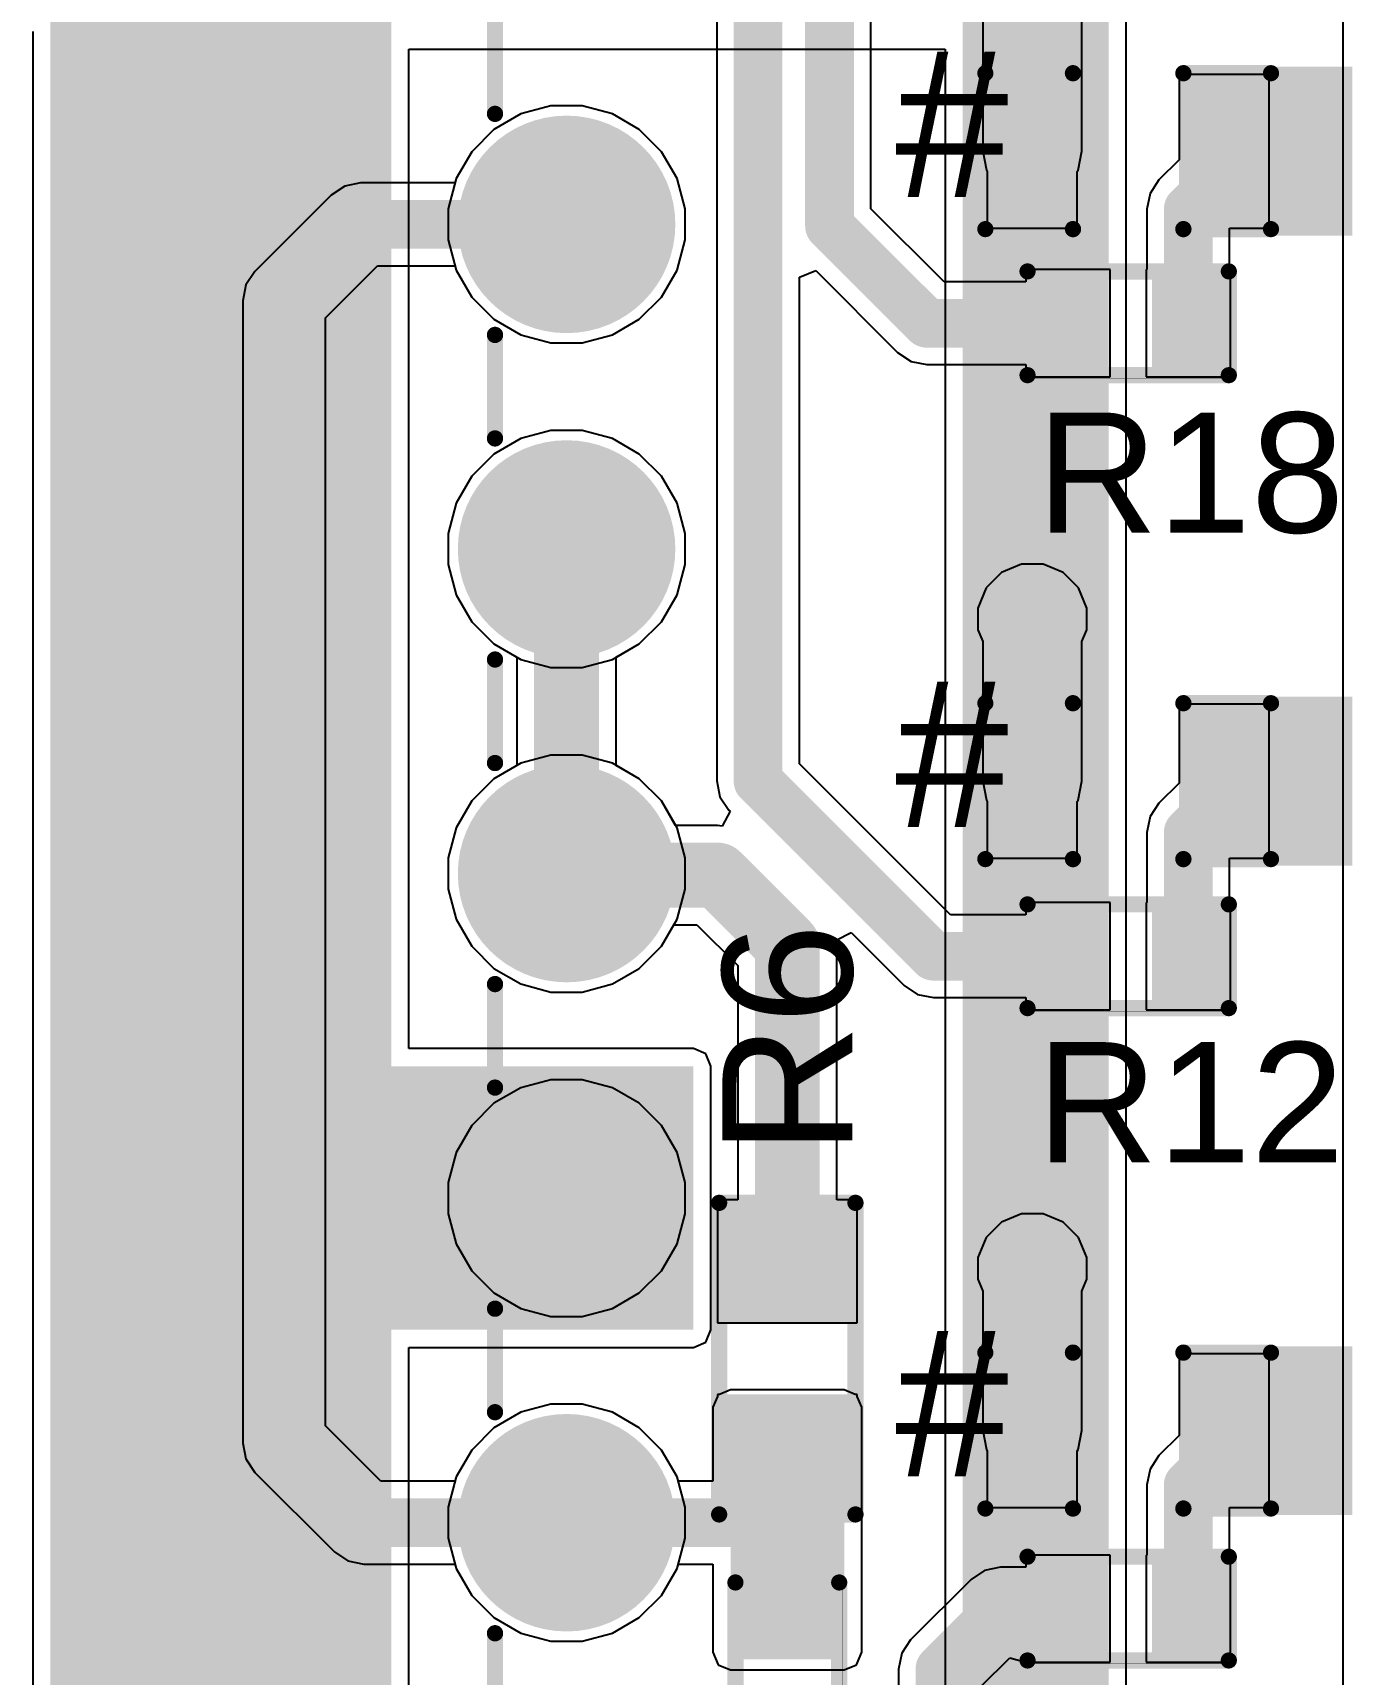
# Model space of a CAD drawing. Header units: millimetres. Extents: x -4.8 to 36.7, y -5.3 to 57.6.
# Drawn here: x 25.72 to 36.04, y 21.84 to 34.68 of the extents above; entities that cross this region are included whole.
import ezdxf

# ---------------------------------------------------------------- set-up
doc = ezdxf.new("R2010")
doc.units = ezdxf.units.MM
for name, color, linetype in [('BottomLayer', 5, 'Continuous'), ('BottomSolder', 6, 'Continuous'), ('MultiLayer', 9, 'Continuous'), ('PadHoleLayer', 156, 'Continuous'), ('TopLayer', 1, 'Continuous'), ('TopOverlay', 2, 'Continuous'), ('TopPaste', 8, 'Continuous'), ('TopSolder', 216, 'Continuous'), ('ViaHoleLayer', 16, 'Continuous')]:
    doc.layers.add(name, color=color, linetype=linetype)
doc.styles.add('Arial', font='', dxfattribs={"height": 0.2})
doc.styles.get('Arial').set_extended_font_data('Arial')

# ---------------------------------------------------------------- blocks, each defined once
blk = doc.blocks.new('LED_0603_15')
at = {"layer": 'TopLayer'}
for points in [[(-1, 0.5), (-0.5, 0.5), (-0.5, -0.5), (-1, -0.5)], [(0.5, 0.5), (1, 0.5), (1, -0.5), (0.5, -0.5)]]:
    blk.add_hatch(color=1, dxfattribs=at).paths.add_polyline_path(points)
at = {"layer": 'TopOverlay'}
blk.add_hatch(color=2, dxfattribs=at).paths.add_polyline_path([(1.118, -0.66), (1.753, -0.66), (1.753, 0.66), (1.118, 0.66)])
at = {"layer": 'TopPaste'}
for points in [[(-1, 0.5), (-0.5, 0.5), (-0.5, -0.5), (-1, -0.5)], [(0.5, 0.5), (1, 0.5), (1, -0.5), (0.5, -0.5)]]:
    blk.add_hatch(color=8, dxfattribs=at).paths.add_polyline_path(points)
at = {"layer": 'TopSolder'}
for points in [[(-1.102, 0.602), (-0.398, 0.602), (-0.398, -0.602), (-1.102, -0.602)], [(0.398, 0.602), (1.102, 0.602), (1.102, -0.602), (0.398, -0.602)]]:
    blk.add_hatch(color=216, dxfattribs=at).paths.add_polyline_path(points)
at = {"layer": 'TopOverlay', "const_width": 0.127}
for points in [[(-1.118, 0.61), (-0.432, 0.61)], [(-1.118, -0.61), (-1.118, 0.61)], [(0.432, 0.61), (1.118, 0.61)], [(1.118, -0.61), (1.118, 0.61)], [(-1.118, -0.61), (-0.432, -0.61)], [(0.432, -0.61), (1.118, -0.61)]]:
    blk.add_lwpolyline(points, dxfattribs=at)
at = {"layer": 'TopOverlay', "const_width": 0.0635}
for points in [[(-1.149, 0.61, 1), (-1.086, 0.61, 1)], [(-1.149, 0.61, 1), (-1.086, 0.61, 1)], [(-0.464, 0.61, 1), (-0.4, 0.61, 1)], [(0.4, 0.61, 1), (0.464, 0.61, 1)], [(1.086, 0.61, 1), (1.149, 0.61, 1)], [(1.086, 0.61, 1), (1.149, 0.61, 1)], [(-1.149, -0.61, 1), (-1.086, -0.61, 1)], [(-1.149, -0.61, 1), (-1.086, -0.61, 1)], [(-0.464, -0.61, 1), (-0.4, -0.61, 1)], [(0.4, -0.61, 1), (0.464, -0.61, 1)], [(1.086, -0.61, 1), (1.149, -0.61, 1)], [(1.086, -0.61, 1), (1.149, -0.61, 1)]]:
    blk.add_lwpolyline(points, format="xyb", close=True, dxfattribs=at)
blk = doc.blocks.new('DIP_18_50')
at = {"layer": 'BottomLayer'}
h = blk.add_hatch(color=5, dxfattribs=at)
edge = h.paths.add_edge_path()
edge.add_arc((-3.81, 2.54), 0.8, 0, 360)
h = blk.add_hatch(color=5, dxfattribs=at)
edge = h.paths.add_edge_path()
edge.add_arc((-3.81, 0), 0.8, 0, 360)
h = blk.add_hatch(color=5, dxfattribs=at)
edge = h.paths.add_edge_path()
edge.add_arc((-3.81, -2.54), 0.8, 0, 360)
h = blk.add_hatch(color=5, dxfattribs=at)
edge = h.paths.add_edge_path()
edge.add_arc((-3.81, -5.08), 0.8, 0, 360)
h = blk.add_hatch(color=5, dxfattribs=at)
edge = h.paths.add_edge_path()
edge.add_arc((-3.81, -7.62), 0.8, 0, 360)
at = {"layer": 'BottomSolder'}
h = blk.add_hatch(color=6, dxfattribs=at)
edge = h.paths.add_edge_path()
edge.add_arc((-3.81, 2.54), 0.851, 0, 360)
h = blk.add_hatch(color=6, dxfattribs=at)
edge = h.paths.add_edge_path()
edge.add_arc((-3.81, 0), 0.851, 0, 360)
h = blk.add_hatch(color=6, dxfattribs=at)
edge = h.paths.add_edge_path()
edge.add_arc((-3.81, -2.54), 0.851, 0, 360)
h = blk.add_hatch(color=6, dxfattribs=at)
edge = h.paths.add_edge_path()
edge.add_arc((-3.81, -5.08), 0.851, 0, 360)
h = blk.add_hatch(color=6, dxfattribs=at)
edge = h.paths.add_edge_path()
edge.add_arc((-3.81, -7.62), 0.851, 0, 360)
at = {"layer": 'MultiLayer'}
h = blk.add_hatch(color=9, dxfattribs=at)
edge = h.paths.add_edge_path()
edge.add_arc((-3.81, 2.54), 0.8, 0, 360)
h = blk.add_hatch(color=9, dxfattribs=at)
edge = h.paths.add_edge_path()
edge.add_arc((-3.81, 0), 0.8, 0, 360)
h = blk.add_hatch(color=9, dxfattribs=at)
edge = h.paths.add_edge_path()
edge.add_arc((-3.81, -2.54), 0.8, 0, 360)
h = blk.add_hatch(color=9, dxfattribs=at)
edge = h.paths.add_edge_path()
edge.add_arc((-3.81, -5.08), 0.8, 0, 360)
h = blk.add_hatch(color=9, dxfattribs=at)
edge = h.paths.add_edge_path()
edge.add_arc((-3.81, -7.62), 0.8, 0, 360)
at = {"layer": 'PadHoleLayer'}
h = blk.add_hatch(color=156, dxfattribs=at)
edge = h.paths.add_edge_path()
edge.add_arc((-3.81, 2.54), 0.5, 0, 360)
h = blk.add_hatch(color=156, dxfattribs=at)
edge = h.paths.add_edge_path()
edge.add_arc((-3.81, 0), 0.5, 0, 360)
h = blk.add_hatch(color=156, dxfattribs=at)
edge = h.paths.add_edge_path()
edge.add_arc((-3.81, -2.54), 0.5, 0, 360)
h = blk.add_hatch(color=156, dxfattribs=at)
edge = h.paths.add_edge_path()
edge.add_arc((-3.81, -5.08), 0.5, 0, 360)
h = blk.add_hatch(color=156, dxfattribs=at)
edge = h.paths.add_edge_path()
edge.add_arc((-3.81, -7.62), 0.5, 0, 360)
at = {"layer": 'TopLayer'}
h = blk.add_hatch(color=1, dxfattribs=at)
edge = h.paths.add_edge_path()
edge.add_arc((-3.81, 2.54), 0.8, 0, 360)
h = blk.add_hatch(color=1, dxfattribs=at)
edge = h.paths.add_edge_path()
edge.add_arc((-3.81, 0), 0.8, 0, 360)
h = blk.add_hatch(color=1, dxfattribs=at)
edge = h.paths.add_edge_path()
edge.add_arc((-3.81, -2.54), 0.8, 0, 360)
h = blk.add_hatch(color=1, dxfattribs=at)
edge = h.paths.add_edge_path()
edge.add_arc((-3.81, -5.08), 0.8, 0, 360)
h = blk.add_hatch(color=1, dxfattribs=at)
edge = h.paths.add_edge_path()
edge.add_arc((-3.81, -7.62), 0.8, 0, 360)
at = {"layer": 'TopSolder'}
h = blk.add_hatch(color=216, dxfattribs=at)
edge = h.paths.add_edge_path()
edge.add_arc((-3.81, 2.54), 0.851, 0, 360)
h = blk.add_hatch(color=216, dxfattribs=at)
edge = h.paths.add_edge_path()
edge.add_arc((-3.81, 0), 0.851, 0, 360)
h = blk.add_hatch(color=216, dxfattribs=at)
edge = h.paths.add_edge_path()
edge.add_arc((-3.81, -2.54), 0.851, 0, 360)
h = blk.add_hatch(color=216, dxfattribs=at)
edge = h.paths.add_edge_path()
edge.add_arc((-3.81, -5.08), 0.851, 0, 360)
h = blk.add_hatch(color=216, dxfattribs=at)
edge = h.paths.add_edge_path()
edge.add_arc((-3.81, -7.62), 0.851, 0, 360)
at = {"layer": 'TopOverlay', "const_width": 0.127}
for points in [[(-3.25, 4.215), (-3.25, 3.405)], [(-3.25, 1.675), (-3.25, 0.865)], [(-3.25, -0.865), (-3.25, -1.675)], [(-3.25, -3.405), (-3.25, -4.215)], [(-3.25, -5.945), (-3.25, -6.755)], [(-3.25, -8.485), (-3.25, -9.295)]]:
    blk.add_lwpolyline(points, dxfattribs=at)
at = {"layer": 'TopOverlay', "const_width": 0.0635}
for points in [[(-3.282, 3.405, 1), (-3.218, 3.405, 1)], [(-3.282, 1.675, 1), (-3.218, 1.675, 1)], [(-3.282, 0.865, 1), (-3.218, 0.865, 1)], [(-3.282, -0.865, 1), (-3.218, -0.865, 1)], [(-3.282, -1.675, 1), (-3.218, -1.675, 1)], [(-3.282, -3.405, 1), (-3.218, -3.405, 1)], [(-3.282, -4.215, 1), (-3.218, -4.215, 1)], [(-3.282, -5.945, 1), (-3.218, -5.945, 1)], [(-3.282, -6.755, 1), (-3.218, -6.755, 1)], [(-3.282, -8.485, 1), (-3.218, -8.485, 1)]]:
    blk.add_lwpolyline(points, format="xyb", close=True, dxfattribs=at)
blk = doc.blocks.new('R___0402_51')
at = {"layer": 'TopLayer'}
for points in [[(-0.699, -0.318), (-0.699, 0.318), (-0.241, 0.318), (-0.241, -0.318)], [(0.241, -0.318), (0.241, 0.318), (0.699, 0.318), (0.699, -0.318)]]:
    blk.add_hatch(color=1, dxfattribs=at).paths.add_polyline_path(points)
at = {"layer": 'TopPaste'}
for points in [[(-0.699, -0.318), (-0.699, 0.318), (-0.241, 0.318), (-0.241, -0.318)], [(0.241, -0.318), (0.241, 0.318), (0.699, 0.318), (0.699, -0.318)]]:
    blk.add_hatch(color=8, dxfattribs=at).paths.add_polyline_path(points)
at = {"layer": 'TopSolder'}
for points in [[(-0.754, -0.373), (-0.754, 0.373), (-0.186, 0.373), (-0.186, -0.373)], [(0.186, -0.373), (0.186, 0.373), (0.754, 0.373), (0.754, -0.373)]]:
    blk.add_hatch(color=216, dxfattribs=at).paths.add_polyline_path(points)
at = {"layer": 'TopOverlay'}
for points, const_width in [([(-0.787, -0.406), (-0.787, 0.406)], 0.127), ([(-0.787, 0.406), (0.787, 0.406)], 0.127), ([(0.787, -0.406), (0.787, 0.406)], 0.127), ([(-0.787, -0.406), (0.787, -0.406)], 0.127), ([(-0.813, -0.432), (0.813, -0.432)], 0.00323)]:
    blk.add_lwpolyline(points, dxfattribs=dict(at, const_width=const_width))
for points, const_width in [([(-0.819, 0.406, 1), (-0.756, 0.406, 1)], 0.0635), ([(-0.819, 0.406, 1), (-0.756, 0.406, 1)], 0.0635), ([(0.756, 0.406, 1), (0.819, 0.406, 1)], 0.0635), ([(0.756, 0.406, 1), (0.819, 0.406, 1)], 0.0635), ([(-0.819, -0.406, 1), (-0.756, -0.406, 1)], 0.0635), ([(-0.819, -0.406, 1), (-0.756, -0.406, 1)], 0.0635), ([(0.756, -0.406, 1), (0.819, -0.406, 1)], 0.0635), ([(0.756, -0.406, 1), (0.819, -0.406, 1)], 0.0635), ([(-0.814, -0.432, 1), (-0.812, -0.432, 1)], 0.00161), ([(0.812, -0.432, 1), (0.814, -0.432, 1)], 0.00161)]:
    blk.add_lwpolyline(points, format="xyb", close=True, dxfattribs=dict(at, const_width=const_width))
blk = doc.blocks.new('R___0402_52')
at = {"layer": 'TopLayer'}
for points in [[(-0.699, -0.318), (-0.699, 0.318), (-0.241, 0.318), (-0.241, -0.318)], [(0.241, -0.318), (0.241, 0.318), (0.699, 0.318), (0.699, -0.318)]]:
    blk.add_hatch(color=1, dxfattribs=at).paths.add_polyline_path(points)
at = {"layer": 'TopPaste'}
for points in [[(-0.699, -0.318), (-0.699, 0.318), (-0.241, 0.318), (-0.241, -0.318)], [(0.241, -0.318), (0.241, 0.318), (0.699, 0.318), (0.699, -0.318)]]:
    blk.add_hatch(color=8, dxfattribs=at).paths.add_polyline_path(points)
at = {"layer": 'TopSolder'}
for points in [[(-0.754, -0.373), (-0.754, 0.373), (-0.186, 0.373), (-0.186, -0.373)], [(0.186, -0.373), (0.186, 0.373), (0.754, 0.373), (0.754, -0.373)]]:
    blk.add_hatch(color=216, dxfattribs=at).paths.add_polyline_path(points)
at = {"layer": 'TopOverlay'}
for points, const_width in [([(-0.787, 0.406), (0.787, 0.406)], 0.127), ([(-0.787, -0.406), (-0.787, 0.406)], 0.127), ([(0.787, -0.406), (0.787, 0.406)], 0.127), ([(-0.787, -0.406), (0.787, -0.406)], 0.127), ([(-0.813, -0.432), (0.813, -0.432)], 0.00323)]:
    blk.add_lwpolyline(points, dxfattribs=dict(at, const_width=const_width))
for points, const_width in [([(-0.819, 0.406, 1), (-0.756, 0.406, 1)], 0.0635), ([(-0.819, 0.406, 1), (-0.756, 0.406, 1)], 0.0635), ([(0.756, 0.406, 1), (0.819, 0.406, 1)], 0.0635), ([(0.756, 0.406, 1), (0.819, 0.406, 1)], 0.0635), ([(-0.819, -0.406, 1), (-0.756, -0.406, 1)], 0.0635), ([(-0.819, -0.406, 1), (-0.756, -0.406, 1)], 0.0635), ([(0.756, -0.406, 1), (0.819, -0.406, 1)], 0.0635), ([(0.756, -0.406, 1), (0.819, -0.406, 1)], 0.0635), ([(-0.814, -0.432, 1), (-0.812, -0.432, 1)], 0.00161), ([(0.812, -0.432, 1), (0.814, -0.432, 1)], 0.00161)]:
    blk.add_lwpolyline(points, format="xyb", close=True, dxfattribs=dict(at, const_width=const_width))
blk = doc.blocks.new('R___0402_53')
at = {"layer": 'TopLayer'}
for points in [[(-0.699, -0.318), (-0.699, 0.318), (-0.241, 0.318), (-0.241, -0.318)], [(0.241, -0.318), (0.241, 0.318), (0.699, 0.318), (0.699, -0.318)]]:
    blk.add_hatch(color=1, dxfattribs=at).paths.add_polyline_path(points)
at = {"layer": 'TopPaste'}
for points in [[(-0.699, -0.318), (-0.699, 0.318), (-0.241, 0.318), (-0.241, -0.318)], [(0.241, -0.318), (0.241, 0.318), (0.699, 0.318), (0.699, -0.318)]]:
    blk.add_hatch(color=8, dxfattribs=at).paths.add_polyline_path(points)
at = {"layer": 'TopSolder'}
for points in [[(-0.754, -0.373), (-0.754, 0.373), (-0.186, 0.373), (-0.186, -0.373)], [(0.186, -0.373), (0.186, 0.373), (0.754, 0.373), (0.754, -0.373)]]:
    blk.add_hatch(color=216, dxfattribs=at).paths.add_polyline_path(points)
at = {"layer": 'TopOverlay'}
for points, const_width in [([(-0.787, 0.406), (0.787, 0.406)], 0.127), ([(-0.787, 0.406), (-0.787, -0.406)], 0.127), ([(0.787, 0.406), (0.787, -0.406)], 0.127), ([(-0.787, -0.406), (0.787, -0.406)], 0.127), ([(-0.813, -0.432), (0.813, -0.432)], 0.00323)]:
    blk.add_lwpolyline(points, dxfattribs=dict(at, const_width=const_width))
for points, const_width in [([(-0.819, 0.406, 1), (-0.756, 0.406, 1)], 0.0635), ([(-0.819, 0.406, 1), (-0.756, 0.406, 1)], 0.0635), ([(0.756, 0.406, 1), (0.819, 0.406, 1)], 0.0635), ([(0.756, 0.406, 1), (0.819, 0.406, 1)], 0.0635), ([(-0.819, -0.406, 1), (-0.756, -0.406, 1)], 0.0635), ([(-0.819, -0.406, 1), (-0.756, -0.406, 1)], 0.0635), ([(0.756, -0.406, 1), (0.819, -0.406, 1)], 0.0635), ([(0.756, -0.406, 1), (0.819, -0.406, 1)], 0.0635), ([(-0.814, -0.432, 1), (-0.812, -0.432, 1)], 0.00161), ([(0.812, -0.432, 1), (0.814, -0.432, 1)], 0.00161)]:
    blk.add_lwpolyline(points, format="xyb", close=True, dxfattribs=dict(at, const_width=const_width))
blk = doc.blocks.new('R___0402_56')
at = {"layer": 'TopLayer'}
for points in [[(-0.699, -0.318), (-0.699, 0.318), (-0.241, 0.318), (-0.241, -0.318)], [(0.241, -0.318), (0.241, 0.318), (0.699, 0.318), (0.699, -0.318)]]:
    blk.add_hatch(color=1, dxfattribs=at).paths.add_polyline_path(points)
at = {"layer": 'TopPaste'}
for points in [[(-0.699, -0.318), (-0.699, 0.318), (-0.241, 0.318), (-0.241, -0.318)], [(0.241, -0.318), (0.241, 0.318), (0.699, 0.318), (0.699, -0.318)]]:
    blk.add_hatch(color=8, dxfattribs=at).paths.add_polyline_path(points)
at = {"layer": 'TopSolder'}
for points in [[(-0.754, -0.373), (-0.754, 0.373), (-0.186, 0.373), (-0.186, -0.373)], [(0.186, -0.373), (0.186, 0.373), (0.754, 0.373), (0.754, -0.373)]]:
    blk.add_hatch(color=216, dxfattribs=at).paths.add_polyline_path(points)
at = {"layer": 'TopOverlay'}
for points, const_width in [([(-0.787, 0.406), (0.787, 0.406)], 0.127), ([(-0.787, -0.406), (-0.787, 0.406)], 0.127), ([(0.787, -0.406), (0.787, 0.406)], 0.127), ([(-0.787, -0.406), (0.787, -0.406)], 0.127), ([(-0.813, -0.432), (0.813, -0.432)], 0.00323)]:
    blk.add_lwpolyline(points, dxfattribs=dict(at, const_width=const_width))
for points, const_width in [([(-0.819, 0.406, 1), (-0.756, 0.406, 1)], 0.0635), ([(-0.819, 0.406, 1), (-0.756, 0.406, 1)], 0.0635), ([(0.756, 0.406, 1), (0.819, 0.406, 1)], 0.0635), ([(0.756, 0.406, 1), (0.819, 0.406, 1)], 0.0635), ([(-0.819, -0.406, 1), (-0.756, -0.406, 1)], 0.0635), ([(-0.819, -0.406, 1), (-0.756, -0.406, 1)], 0.0635), ([(0.756, -0.406, 1), (0.819, -0.406, 1)], 0.0635), ([(0.756, -0.406, 1), (0.819, -0.406, 1)], 0.0635), ([(-0.814, -0.432, 1), (-0.812, -0.432, 1)], 0.00161), ([(0.812, -0.432, 1), (0.814, -0.432, 1)], 0.00161)]:
    blk.add_lwpolyline(points, format="xyb", close=True, dxfattribs=dict(at, const_width=const_width))
blk = doc.blocks.new('LED_0603_59')
at = {"layer": 'TopLayer'}
for points in [[(-1, 0.5), (-0.5, 0.5), (-0.5, -0.5), (-1, -0.5)], [(0.5, 0.5), (1, 0.5), (1, -0.5), (0.5, -0.5)]]:
    blk.add_hatch(color=1, dxfattribs=at).paths.add_polyline_path(points)
at = {"layer": 'TopOverlay'}
blk.add_hatch(color=2, dxfattribs=at).paths.add_polyline_path([(1.118, -0.66), (1.753, -0.66), (1.753, 0.66), (1.118, 0.66)])
at = {"layer": 'TopPaste'}
for points in [[(-1, 0.5), (-0.5, 0.5), (-0.5, -0.5), (-1, -0.5)], [(0.5, 0.5), (1, 0.5), (1, -0.5), (0.5, -0.5)]]:
    blk.add_hatch(color=8, dxfattribs=at).paths.add_polyline_path(points)
at = {"layer": 'TopSolder'}
for points in [[(-1.102, 0.602), (-0.398, 0.602), (-0.398, -0.602), (-1.102, -0.602)], [(0.398, 0.602), (1.102, 0.602), (1.102, -0.602), (0.398, -0.602)]]:
    blk.add_hatch(color=216, dxfattribs=at).paths.add_polyline_path(points)
at = {"layer": 'TopOverlay', "const_width": 0.127}
for points in [[(-1.118, -0.61), (-1.118, 0.61)], [(-1.118, 0.61), (-0.432, 0.61)], [(0.432, 0.61), (1.118, 0.61)], [(1.118, -0.61), (1.118, 0.61)], [(-1.118, -0.61), (-0.432, -0.61)], [(0.432, -0.61), (1.118, -0.61)]]:
    blk.add_lwpolyline(points, dxfattribs=at)
at = {"layer": 'TopOverlay', "const_width": 0.0635}
for points in [[(-1.149, 0.61, 1), (-1.086, 0.61, 1)], [(-1.149, 0.61, 1), (-1.086, 0.61, 1)], [(-0.464, 0.61, 1), (-0.4, 0.61, 1)], [(0.4, 0.61, 1), (0.464, 0.61, 1)], [(1.086, 0.61, 1), (1.149, 0.61, 1)], [(1.086, 0.61, 1), (1.149, 0.61, 1)], [(-1.149, -0.61, 1), (-1.086, -0.61, 1)], [(-1.149, -0.61, 1), (-1.086, -0.61, 1)], [(-0.464, -0.61, 1), (-0.4, -0.61, 1)], [(0.4, -0.61, 1), (0.464, -0.61, 1)], [(1.086, -0.61, 1), (1.149, -0.61, 1)], [(1.086, -0.61, 1), (1.149, -0.61, 1)]]:
    blk.add_lwpolyline(points, format="xyb", close=True, dxfattribs=at)
blk = doc.blocks.new('LED_0603_60')
at = {"layer": 'TopLayer'}
for points in [[(-1, 0.5), (-0.5, 0.5), (-0.5, -0.5), (-1, -0.5)], [(0.5, 0.5), (1, 0.5), (1, -0.5), (0.5, -0.5)]]:
    blk.add_hatch(color=1, dxfattribs=at).paths.add_polyline_path(points)
at = {"layer": 'TopOverlay'}
blk.add_hatch(color=2, dxfattribs=at).paths.add_polyline_path([(1.118, -0.66), (1.753, -0.66), (1.753, 0.66), (1.118, 0.66)])
at = {"layer": 'TopPaste'}
for points in [[(-1, 0.5), (-0.5, 0.5), (-0.5, -0.5), (-1, -0.5)], [(0.5, 0.5), (1, 0.5), (1, -0.5), (0.5, -0.5)]]:
    blk.add_hatch(color=8, dxfattribs=at).paths.add_polyline_path(points)
at = {"layer": 'TopSolder'}
for points in [[(-1.102, 0.602), (-0.398, 0.602), (-0.398, -0.602), (-1.102, -0.602)], [(0.398, 0.602), (1.102, 0.602), (1.102, -0.602), (0.398, -0.602)]]:
    blk.add_hatch(color=216, dxfattribs=at).paths.add_polyline_path(points)
at = {"layer": 'TopOverlay', "const_width": 0.127}
for points in [[(-1.118, -0.61), (-1.118, 0.61)], [(-1.118, 0.61), (-0.432, 0.61)], [(0.432, 0.61), (1.118, 0.61)], [(1.118, -0.61), (1.118, 0.61)], [(-1.118, -0.61), (-0.432, -0.61)], [(0.432, -0.61), (1.118, -0.61)]]:
    blk.add_lwpolyline(points, dxfattribs=at)
at = {"layer": 'TopOverlay', "const_width": 0.0635}
for points in [[(-1.149, 0.61, 1), (-1.086, 0.61, 1)], [(-1.149, 0.61, 1), (-1.086, 0.61, 1)], [(-0.464, 0.61, 1), (-0.4, 0.61, 1)], [(0.4, 0.61, 1), (0.464, 0.61, 1)], [(1.086, 0.61, 1), (1.149, 0.61, 1)], [(1.086, 0.61, 1), (1.149, 0.61, 1)], [(-1.149, -0.61, 1), (-1.086, -0.61, 1)], [(-1.149, -0.61, 1), (-1.086, -0.61, 1)], [(-0.464, -0.61, 1), (-0.4, -0.61, 1)], [(0.4, -0.61, 1), (0.464, -0.61, 1)], [(1.086, -0.61, 1), (1.149, -0.61, 1)], [(1.086, -0.61, 1), (1.149, -0.61, 1)]]:
    blk.add_lwpolyline(points, format="xyb", close=True, dxfattribs=at)
blk = doc.blocks.new('R___0603_63')
at = {"layer": 'TopLayer'}
for points in [[(-0.381, 0.4445), (-0.381, -0.4445), (-1.143, -0.4445), (-1.143, 0.4445)], [(1.143, 0.4445), (1.143, -0.4445), (0.381, -0.4445), (0.381, 0.4445)]]:
    blk.add_hatch(color=1, dxfattribs=at).paths.add_polyline_path(points)
at = {"layer": 'TopPaste'}
for points in [[(-0.381, 0.4445), (-0.381, -0.4445), (-1.143, -0.4445), (-1.143, 0.4445)], [(1.143, 0.4445), (1.143, -0.4445), (0.381, -0.4445), (0.381, 0.4445)]]:
    blk.add_hatch(color=8, dxfattribs=at).paths.add_polyline_path(points)
at = {"layer": 'TopSolder'}
for points in [[(-0.2794, 0.5461), (-0.2794, -0.5461), (-1.2446, -0.5461), (-1.2446, 0.5461)], [(1.2446, 0.5461), (1.2446, -0.5461), (0.2794, -0.5461), (0.2794, 0.5461)]]:
    blk.add_hatch(color=216, dxfattribs=at).paths.add_polyline_path(points)
at = {"layer": 'TopOverlay', "const_width": 0.127}
for points in [[(-1.2192, 0.5334), (-1.2192, -0.5334)], [(-1.2192, 0.5334), (1.2192, 0.5334)], [(1.2192, 0.5334), (1.2192, -0.5334)], [(-1.2192, -0.5334), (1.2192, -0.5334)]]:
    blk.add_lwpolyline(points, dxfattribs=at)
at = {"layer": 'TopOverlay', "const_width": 0.0635}
for points in [[(-1.25095, 0.5334, 1), (-1.18745, 0.5334, 1)], [(-1.25095, 0.5334, 1), (-1.18745, 0.5334, 1)], [(1.18745, 0.5334, 1), (1.25095, 0.5334, 1)], [(1.18745, 0.5334, 1), (1.25095, 0.5334, 1)], [(-1.25095, -0.5334, 1), (-1.18745, -0.5334, 1)], [(-1.25095, -0.5334, 1), (-1.18745, -0.5334, 1)], [(1.18745, -0.5334, 1), (1.25095, -0.5334, 1)], [(1.18745, -0.5334, 1), (1.25095, -0.5334, 1)]]:
    blk.add_lwpolyline(points, format="xyb", close=True, dxfattribs=at)

msp = doc.modelspace()

# ---------------------------------------------------------------- hatches: boundary and pattern name
at = {"layer": 'BottomLayer'}
for points in [[(34.138, 40.596), (32.995, 40.596), (32.995, 14.351), (34.138, 14.351)], [(28.524, 3.023), (28.524, 37.008), (25.857, 37.008), (25.857, 3.023)], [(30.888, 24.534), (30.888, 26.596), (26.746, 26.596), (26.746, 24.534)]]:
    msp.add_hatch(color=5, dxfattribs=at).paths.add_polyline_path(points)
h = msp.add_hatch(color=5, dxfattribs=at)
edge = h.paths.add_edge_path()
edge.add_arc((33.54, 30.097), 0.3, 0, 360)
h = msp.add_hatch(color=5, dxfattribs=at)
edge = h.paths.add_edge_path()
edge.add_arc((33.54, 25.015), 0.3, 0, 360)
at = {"layer": 'TopLayer'}
h = msp.add_hatch(color=1, dxfattribs=at)
edge = h.paths.add_edge_path()
edge.add_arc((33.54, 30.097), 0.3, 0, 360)
h = msp.add_hatch(color=1, dxfattribs=at)
edge = h.paths.add_edge_path()
edge.add_arc((33.54, 25.015), 0.3, 0, 360)
msp.add_hatch(color=1, dxfattribs=at).paths.add_polyline_path([(32.068, 22.01), (32.068, 23.927), (31.179, 23.927), (31.179, 22.01)])
at = {"layer": 'ViaHoleLayer'}
h = msp.add_hatch(color=16, dxfattribs=at)
edge = h.paths.add_edge_path()
edge.add_arc((33.54, 30.097), 0.15, 0, 360)
h = msp.add_hatch(color=16, dxfattribs=at)
edge = h.paths.add_edge_path()
edge.add_arc((33.54, 25.015), 0.15, 0, 360)

# ---------------------------------------------------------------- linework, layer by layer
at = {"layer": 'BottomLayer'}
for p, q in [((35.97, 43.053), (35.97, 9.18)), ((34.275, 14.351), (34.275, 40.596)), ((25.72, 34.694), (25.72, 4.019)), ((28.662, 26.734), (28.662, 34.556)), ((28.662, 34.556), (32.857, 34.556)), ((32.857, 34.556), (32.857, 14.351)), ((29.538, 34.048), (29.327, 33.926)), ((29.774, 34.111), (29.538, 34.048)), ((30.018, 34.111), (29.774, 34.111)), ((30.254, 34.048), (30.018, 34.111)), ((30.465, 33.926), (30.254, 34.048)), ((29.327, 33.926), (29.154, 33.753)), ((30.638, 33.753), (30.465, 33.926)), ((29.154, 33.753), (29.032, 33.542)), ((30.76, 33.542), (30.638, 33.753)), ((29.032, 33.542), (28.969, 33.306)), ((30.823, 33.306), (30.76, 33.542)), ((28.969, 33.306), (28.969, 33.062)), ((30.823, 33.062), (30.823, 33.306)), ((28.969, 33.062), (29.032, 32.826)), ((30.76, 32.826), (30.823, 33.062)), ((29.032, 32.826), (29.154, 32.615)), ((30.638, 32.615), (30.76, 32.826)), ((29.154, 32.615), (29.327, 32.442)), ((30.465, 32.442), (30.638, 32.615)), ((29.327, 32.442), (29.538, 32.32)), ((30.254, 32.32), (30.465, 32.442)), ((29.538, 32.32), (29.774, 32.257)), ((29.774, 32.257), (30.018, 32.257)), ((30.018, 32.257), (30.254, 32.32)), ((29.538, 31.508), (29.327, 31.386)), ((29.774, 31.571), (29.538, 31.508)), ((30.018, 31.571), (29.774, 31.571)), ((30.254, 31.508), (30.018, 31.571)), ((30.465, 31.386), (30.254, 31.508)), ((29.327, 31.386), (29.154, 31.213)), ((30.638, 31.213), (30.465, 31.386)), ((29.154, 31.213), (29.032, 31.002)), ((30.76, 31.002), (30.638, 31.213)), ((29.032, 31.002), (28.969, 30.766)), ((30.823, 30.766), (30.76, 31.002)), ((28.969, 30.766), (28.969, 30.522)), ((30.823, 30.522), (30.823, 30.766)), ((28.969, 30.522), (29.032, 30.286)), ((30.76, 30.286), (30.823, 30.522)), ((29.032, 30.286), (29.154, 30.075)), ((30.638, 30.075), (30.76, 30.286)), ((29.154, 30.075), (29.327, 29.902)), ((30.465, 29.902), (30.638, 30.075)), ((29.327, 29.902), (29.538, 29.78)), ((30.254, 29.78), (30.465, 29.902)), ((29.538, 29.78), (29.774, 29.717)), ((29.774, 29.717), (30.018, 29.717)), ((30.018, 29.717), (30.254, 29.78)), ((29.774, 29.031), (29.538, 28.968)), ((30.018, 29.031), (29.774, 29.031)), ((30.254, 28.968), (30.018, 29.031)), ((29.538, 28.968), (29.327, 28.846)), ((30.465, 28.846), (30.254, 28.968)), ((29.327, 28.846), (29.154, 28.673)), ((30.638, 28.673), (30.465, 28.846)), ((29.154, 28.673), (29.032, 28.462)), ((30.76, 28.462), (30.638, 28.673)), ((29.032, 28.462), (28.969, 28.226)), ((30.823, 28.226), (30.76, 28.462)), ((28.969, 28.226), (28.969, 27.982)), ((30.823, 27.982), (30.823, 28.226)), ((28.969, 27.982), (29.032, 27.746)), ((30.76, 27.746), (30.823, 27.982)), ((29.032, 27.746), (29.154, 27.535)), ((30.638, 27.535), (30.76, 27.746)), ((29.154, 27.535), (29.327, 27.362)), ((30.465, 27.362), (30.638, 27.535)), ((29.327, 27.362), (29.538, 27.24)), ((30.254, 27.24), (30.465, 27.362)), ((29.538, 27.24), (29.774, 27.177)), ((30.018, 27.177), (30.254, 27.24)), ((29.774, 27.177), (30.018, 27.177)), ((30.888, 26.734), (28.662, 26.734)), ((30.985, 26.694), (30.888, 26.734)), ((31.025, 26.596), (30.985, 26.694)), ((31.025, 24.534), (31.025, 26.596)), ((30.985, 24.436), (31.025, 24.534)), ((30.888, 24.396), (30.985, 24.436)), ((28.662, 21.654), (28.662, 24.396)), ((28.662, 24.396), (30.888, 24.396)), ((29.774, 23.951), (29.538, 23.888)), ((30.018, 23.951), (29.774, 23.951)), ((30.254, 23.888), (30.018, 23.951)), ((29.327, 23.766), (29.154, 23.593)), ((29.538, 23.888), (29.327, 23.766)), ((30.465, 23.766), (30.254, 23.888)), ((30.638, 23.593), (30.465, 23.766)), ((29.154, 23.593), (29.032, 23.382)), ((30.76, 23.382), (30.638, 23.593)), ((29.032, 23.382), (28.969, 23.146)), ((30.823, 23.146), (30.76, 23.382)), ((28.969, 23.146), (28.969, 22.902)), ((30.823, 22.902), (30.823, 23.146)), ((28.969, 22.902), (29.032, 22.666)), ((30.76, 22.666), (30.823, 22.902)), ((29.032, 22.666), (29.154, 22.455)), ((30.638, 22.455), (30.76, 22.666)), ((29.154, 22.455), (29.327, 22.282)), ((30.465, 22.282), (30.638, 22.455)), ((29.327, 22.282), (29.538, 22.16)), ((30.254, 22.16), (30.465, 22.282)), ((29.538, 22.16), (29.774, 22.097)), ((29.774, 22.097), (30.018, 22.097)), ((30.018, 22.097), (30.254, 22.16))]:
    msp.add_line(p, q, dxfattribs=at)
at = {"layer": 'BottomLayer', "const_width": 0.508}
msp.add_lwpolyline([(33.54, 30.097), (33.54, 35.179)], dxfattribs=at)
at = {"layer": 'BottomLayer', "const_width": 0.254}
msp.add_lwpolyline([(33.413, 30.097, 1), (33.667, 30.097, 1)], format="xyb", close=True, dxfattribs=at)
at = {"layer": 'TopLayer'}
for p, q in [((35.97, 43.053), (35.97, 9.18)), ((32.277, 33.306), (32.277, 36.474)), ((31.071, 36.086), (31.071, 28.829)), ((33.152, 34.849), (33.152, 33.757)), ((33.928, 33.757), (33.928, 34.849)), ((35.392, 34.358), (34.688, 34.358)), ((34.688, 34.358), (34.688, 33.689)), ((35.392, 33.155), (35.392, 34.358)), ((29.538, 34.048), (29.327, 33.926)), ((29.774, 34.111), (29.538, 34.048)), ((30.018, 34.111), (29.774, 34.111)), ((30.254, 34.048), (30.018, 34.111)), ((30.465, 33.926), (30.254, 34.048)), ((29.327, 33.926), (29.154, 33.753)), ((30.638, 33.753), (30.465, 33.926)), ((29.154, 33.753), (29.032, 33.542)), ((30.76, 33.542), (30.638, 33.753)), ((33.152, 33.757), (33.181, 33.608)), ((33.899, 33.608), (33.928, 33.757)), ((34.688, 33.689), (34.531, 33.532)), ((29.032, 33.542), (29.023, 33.508)), ((30.823, 33.306), (30.76, 33.542)), ((33.181, 33.608), (33.188, 33.597)), ((33.188, 33.597), (33.188, 33.155)), ((33.892, 33.597), (33.899, 33.608)), ((33.892, 33.155), (33.892, 33.597)), ((34.531, 33.532), (34.461, 33.427)), ((28.054, 33.413), (27.457, 32.816)), ((28.16, 33.483), (28.054, 33.413)), ((28.283, 33.508), (28.16, 33.483)), ((29.023, 33.508), (28.283, 33.508)), ((34.461, 33.427), (34.436, 33.303)), ((30.823, 33.062), (30.823, 33.306)), ((32.849, 32.734), (32.277, 33.306)), ((34.436, 33.303), (34.436, 32.83)), ((33.188, 33.155), (33.892, 33.155)), ((35.084, 32.83), (35.084, 33.155)), ((35.084, 33.155), (35.392, 33.155)), ((30.76, 32.826), (30.823, 33.062)), ((27.457, 32.816), (27.387, 32.711)), ((28.01, 32.453), (28.417, 32.86)), ((28.417, 32.86), (29.023, 32.86)), ((29.023, 32.86), (29.032, 32.826)), ((29.032, 32.826), (29.154, 32.615)), ((30.638, 32.615), (30.76, 32.826)), ((31.718, 32.77), (31.845, 32.823)), ((31.718, 28.963), (31.718, 32.77)), ((31.845, 32.823), (32.486, 32.181)), ((34.15, 32.83), (33.49, 32.83)), ((33.49, 32.83), (33.49, 32.734)), ((34.15, 31.991), (34.15, 32.83)), ((34.436, 32.83), (34.43, 32.83)), ((34.43, 32.83), (34.43, 31.991)), ((35.09, 32.83), (35.084, 32.83)), ((35.09, 31.991), (35.09, 32.83)), ((27.387, 32.711), (27.362, 32.587)), ((33.49, 32.734), (32.849, 32.734)), ((27.362, 32.587), (27.362, 23.647)), ((29.154, 32.615), (29.327, 32.442)), ((30.465, 32.442), (30.638, 32.615)), ((28.01, 23.781), (28.01, 32.453)), ((29.327, 32.442), (29.538, 32.32)), ((30.254, 32.32), (30.465, 32.442)), ((29.538, 32.32), (29.774, 32.257)), ((29.774, 32.257), (30.018, 32.257)), ((30.018, 32.257), (30.254, 32.32)), ((32.486, 32.181), (32.591, 32.111)), ((32.591, 32.111), (32.715, 32.087)), ((32.715, 32.087), (33.49, 32.087)), ((33.49, 32.087), (33.49, 31.991)), ((33.49, 31.991), (34.15, 31.991)), ((34.43, 31.991), (35.09, 31.991)), ((29.538, 31.508), (29.327, 31.386)), ((29.774, 31.571), (29.538, 31.508)), ((30.018, 31.571), (29.774, 31.571)), ((30.254, 31.508), (30.018, 31.571)), ((30.465, 31.386), (30.254, 31.508)), ((29.327, 31.386), (29.154, 31.213)), ((30.638, 31.213), (30.465, 31.386)), ((29.154, 31.213), (29.032, 31.002)), ((30.76, 31.002), (30.638, 31.213)), ((29.032, 31.002), (28.969, 30.766)), ((30.823, 30.766), (30.76, 31.002)), ((28.969, 30.766), (28.969, 30.522)), ((30.823, 30.522), (30.823, 30.766)), ((28.969, 30.522), (29.032, 30.286)), ((30.76, 30.286), (30.823, 30.522)), ((33.298, 30.459), (33.178, 30.339)), ((33.455, 30.524), (33.298, 30.459)), ((33.625, 30.524), (33.455, 30.524)), ((33.782, 30.459), (33.625, 30.524)), ((33.902, 30.339), (33.782, 30.459)), ((33.178, 30.339), (33.113, 30.182)), ((33.967, 30.182), (33.902, 30.339)), ((29.032, 30.286), (29.154, 30.075)), ((30.638, 30.075), (30.76, 30.286)), ((29.154, 30.075), (29.327, 29.902)), ((30.465, 29.902), (30.638, 30.075)), ((33.113, 30.182), (33.113, 30.012)), ((33.967, 30.012), (33.967, 30.182)), ((33.113, 30.012), (33.152, 29.919)), ((33.928, 29.919), (33.967, 30.012)), ((29.327, 29.902), (29.507, 29.798)), ((30.284, 29.798), (30.465, 29.902)), ((33.152, 29.919), (33.152, 28.827)), ((33.928, 28.827), (33.928, 29.919)), ((29.507, 29.798), (29.507, 28.95)), ((30.284, 28.95), (30.284, 29.798)), ((35.392, 29.429), (34.688, 29.429)), ((34.688, 29.429), (34.688, 28.812)), ((35.392, 28.225), (35.392, 29.429)), ((29.507, 28.95), (29.327, 28.846)), ((30.465, 28.846), (30.284, 28.95)), ((32.9, 27.781), (31.718, 28.963)), ((29.327, 28.846), (29.154, 28.673)), ((30.638, 28.673), (30.465, 28.846)), ((31.071, 28.829), (31.095, 28.705)), ((33.152, 28.827), (33.181, 28.678)), ((33.899, 28.678), (33.928, 28.827)), ((34.688, 28.812), (34.531, 28.655)), ((29.154, 28.673), (29.032, 28.462)), ((30.749, 28.481), (30.638, 28.673)), ((31.095, 28.705), (31.165, 28.6)), ((33.181, 28.678), (33.188, 28.667)), ((33.188, 28.667), (33.188, 28.225)), ((33.892, 28.667), (33.899, 28.678)), ((33.892, 28.225), (33.892, 28.667)), ((34.531, 28.655), (34.461, 28.55)), ((31.175, 28.591), (31.112, 28.474)), ((31.165, 28.6), (31.175, 28.591)), ((34.461, 28.55), (34.436, 28.426)), ((29.032, 28.462), (28.969, 28.226)), ((31.077, 28.481), (30.749, 28.481)), ((31.112, 28.474), (31.077, 28.481)), ((34.436, 28.426), (34.436, 27.877)), ((28.969, 28.226), (28.969, 27.982)), ((33.188, 28.225), (33.892, 28.225)), ((35.084, 27.877), (35.084, 28.225)), ((35.084, 28.225), (35.392, 28.225)), ((28.969, 27.982), (29.032, 27.746)), ((34.15, 27.877), (33.49, 27.877)), ((33.49, 27.877), (33.49, 27.781)), ((34.15, 27.038), (34.15, 27.877)), ((34.436, 27.877), (34.43, 27.877)), ((34.43, 27.877), (34.43, 27.038)), ((35.09, 27.877), (35.084, 27.877)), ((35.09, 27.038), (35.09, 27.877)), ((29.032, 27.746), (29.154, 27.535)), ((33.49, 27.781), (32.9, 27.781)), ((30.638, 27.535), (30.735, 27.704)), ((30.735, 27.704), (30.916, 27.704)), ((30.916, 27.704), (31.235, 27.385)), ((32.004, 27.582), (32.122, 27.644)), ((32.122, 27.644), (32.537, 27.228)), ((29.154, 27.535), (29.327, 27.362)), ((30.465, 27.362), (30.638, 27.535)), ((32.011, 27.546), (32.004, 27.582)), ((32.011, 25.552), (32.011, 27.546)), ((29.327, 27.362), (29.538, 27.24)), ((30.254, 27.24), (30.465, 27.362)), ((31.235, 27.385), (31.235, 25.552)), ((29.538, 27.24), (29.774, 27.177)), ((30.018, 27.177), (30.254, 27.24)), ((29.774, 27.177), (30.018, 27.177)), ((32.537, 27.228), (32.642, 27.158)), ((32.642, 27.158), (32.766, 27.134)), ((32.766, 27.134), (33.49, 27.134)), ((33.49, 27.134), (33.49, 27.038)), ((33.49, 27.038), (34.15, 27.038)), ((34.43, 27.038), (35.09, 27.038)), ((29.774, 26.491), (29.538, 26.428)), ((30.018, 26.491), (29.774, 26.491)), ((30.254, 26.428), (30.018, 26.491)), ((29.538, 26.428), (29.327, 26.306)), ((30.465, 26.306), (30.254, 26.428)), ((29.327, 26.306), (29.154, 26.133)), ((30.638, 26.133), (30.465, 26.306)), ((29.154, 26.133), (29.032, 25.922)), ((30.76, 25.922), (30.638, 26.133)), ((29.032, 25.922), (28.969, 25.686)), ((30.823, 25.686), (30.76, 25.922)), ((28.969, 25.686), (28.969, 25.442)), ((30.823, 25.442), (30.823, 25.686)), ((28.969, 25.442), (29.032, 25.206)), ((30.76, 25.206), (30.823, 25.442)), ((31.235, 25.552), (31.077, 25.552)), ((31.077, 25.552), (31.077, 24.587)), ((32.169, 25.552), (32.011, 25.552)), ((32.169, 24.587), (32.169, 25.552)), ((33.455, 25.442), (33.298, 25.377)), ((33.625, 25.442), (33.455, 25.442)), ((33.782, 25.377), (33.625, 25.442)), ((33.298, 25.377), (33.178, 25.257)), ((33.902, 25.257), (33.782, 25.377)), ((29.032, 25.206), (29.154, 24.995)), ((30.638, 24.995), (30.76, 25.206)), ((33.178, 25.257), (33.113, 25.1)), ((33.967, 25.1), (33.902, 25.257)), ((33.113, 25.1), (33.113, 24.93)), ((33.967, 24.93), (33.967, 25.1)), ((29.154, 24.995), (29.327, 24.822)), ((30.465, 24.822), (30.638, 24.995)), ((33.113, 24.93), (33.152, 24.837)), ((33.928, 24.837), (33.967, 24.93)), ((29.327, 24.822), (29.538, 24.7)), ((30.254, 24.7), (30.465, 24.822)), ((33.152, 24.837), (33.152, 23.745)), ((33.928, 23.745), (33.928, 24.837)), ((29.538, 24.7), (29.774, 24.637)), ((30.018, 24.637), (30.254, 24.7)), ((29.774, 24.637), (30.018, 24.637)), ((31.077, 24.587), (32.169, 24.587)), ((35.392, 24.346), (34.688, 24.346)), ((34.688, 24.346), (34.688, 23.707)), ((35.392, 23.143), (35.392, 24.346)), ((31.092, 24.028), (31.077, 24.028)), ((31.077, 24.028), (31.077, 24.013)), ((31.179, 24.064), (31.092, 24.028)), ((32.068, 24.064), (31.179, 24.064)), ((32.154, 24.028), (32.068, 24.064)), ((32.169, 24.028), (32.154, 24.028)), ((32.169, 24.013), (32.169, 24.028)), ((29.774, 23.951), (29.538, 23.888)), ((30.018, 23.951), (29.774, 23.951)), ((30.254, 23.888), (30.018, 23.951)), ((31.077, 24.013), (31.041, 23.927)), ((31.041, 23.927), (31.041, 23.348)), ((32.205, 23.927), (32.169, 24.013)), ((32.205, 22.01), (32.205, 23.927)), ((28.443, 23.348), (28.01, 23.781)), ((29.327, 23.766), (29.154, 23.593)), ((29.538, 23.888), (29.327, 23.766)), ((30.465, 23.766), (30.254, 23.888)), ((30.638, 23.593), (30.465, 23.766)), ((27.362, 23.647), (27.387, 23.524)), ((33.152, 23.745), (33.181, 23.596)), ((33.899, 23.596), (33.928, 23.745)), ((34.688, 23.707), (34.531, 23.549)), ((27.387, 23.524), (27.457, 23.418)), ((29.154, 23.593), (29.032, 23.382)), ((30.76, 23.382), (30.638, 23.593)), ((33.181, 23.596), (33.188, 23.585)), ((33.188, 23.585), (33.188, 23.143)), ((33.892, 23.585), (33.899, 23.596)), ((33.892, 23.143), (33.892, 23.585)), ((34.531, 23.549), (34.461, 23.444)), ((27.457, 23.418), (28.08, 22.795)), ((29.032, 23.382), (29.023, 23.348)), ((30.769, 23.348), (30.76, 23.382)), ((34.461, 23.444), (34.436, 23.32)), ((29.023, 23.348), (28.443, 23.348)), ((31.041, 23.348), (30.769, 23.348)), ((34.436, 23.32), (34.436, 22.771)), ((33.188, 23.143), (33.892, 23.143)), ((35.084, 22.771), (35.084, 23.143)), ((35.084, 23.143), (35.392, 23.143)), ((28.08, 22.795), (28.185, 22.725)), ((34.15, 22.771), (33.49, 22.771)), ((33.49, 22.771), (33.49, 22.676)), ((34.15, 21.933), (34.15, 22.771)), ((34.436, 22.771), (34.43, 22.771)), ((34.43, 22.771), (34.43, 21.933)), ((35.09, 22.771), (35.084, 22.771)), ((35.09, 21.933), (35.09, 22.771)), ((28.185, 22.725), (28.309, 22.7)), ((28.309, 22.7), (29.023, 22.7)), ((29.023, 22.7), (29.032, 22.666)), ((29.032, 22.666), (29.154, 22.455)), ((30.638, 22.455), (30.76, 22.666)), ((30.76, 22.666), (30.769, 22.7)), ((30.769, 22.7), (31.041, 22.7)), ((31.041, 22.7), (31.041, 22.01)), ((33.166, 22.651), (33.061, 22.581)), ((33.29, 22.676), (33.166, 22.651)), ((33.49, 22.676), (33.29, 22.676)), ((33.061, 22.581), (32.588, 22.108)), ((29.154, 22.455), (29.327, 22.282)), ((30.465, 22.282), (30.638, 22.455)), ((29.327, 22.282), (29.538, 22.16)), ((30.254, 22.16), (30.465, 22.282)), ((29.538, 22.16), (29.774, 22.097)), ((29.774, 22.097), (30.018, 22.097)), ((30.018, 22.097), (30.254, 22.16)), ((32.588, 22.108), (32.518, 22.003)), ((31.041, 22.01), (31.081, 21.913)), ((32.165, 21.913), (32.205, 22.01)), ((32.518, 22.003), (32.493, 21.879)), ((33.141, 21.745), (33.363, 21.967)), ((33.363, 21.967), (33.49, 21.933)), ((31.081, 21.913), (31.179, 21.873)), ((31.179, 21.873), (32.068, 21.873)), ((32.068, 21.873), (32.165, 21.913)), ((32.493, 21.879), (32.493, 17.824)), ((33.49, 21.933), (33.49, 21.933)), ((33.49, 21.933), (34.15, 21.933)), ((34.43, 21.933), (35.09, 21.933))]:
    msp.add_line(p, q, dxfattribs=at)
for points, const_width in [([(31.953, 33.172), (31.953, 36.474)], 0.381), ([(31.394, 28.829), (31.394, 36.22)], 0.381), ([(33.54, 33.757), (33.54, 35.027)], 0.508), ([(34.76, 33.303), (35.04, 33.583)], 0.381), ([(34.76, 32.334), (34.76, 33.303)], 0.381), ([(27.686, 32.587), (28.283, 33.184)], 0.381), ([(28.283, 33.184), (29.896, 33.184)], 0.381), ([(31.953, 33.172), (32.715, 32.41)], 0.381), ([(27.686, 23.647), (27.686, 32.587)], 0.381), ([(32.715, 32.41), (33.82, 32.41)], 0.381), ([(29.896, 28.104), (29.896, 30.644)], 0.508), ([(33.54, 28.827), (33.54, 30.097)], 0.508), ([(35.04, 28.706), (35.04, 28.956)], 0.381), ([(31.394, 28.829), (32.766, 27.457)], 0.381), ([(34.76, 28.426), (35.04, 28.706)], 0.381), ([(34.76, 27.457), (34.76, 28.426)], 0.381), ([(29.896, 28.104), (29.908, 28.092)], 0.508), ([(29.908, 28.092), (31.077, 28.092)], 0.508), ([(31.077, 28.092), (31.623, 27.546)], 0.508), ([(31.623, 25.07), (31.623, 27.546)], 0.508), ([(32.766, 27.457), (33.82, 27.457)], 0.381), ([(33.54, 23.745), (33.54, 25.015)], 0.508), ([(35.04, 23.601), (35.04, 23.851)], 0.381), ([(27.686, 23.647), (28.309, 23.024)], 0.381), ([(34.76, 23.32), (35.04, 23.601)], 0.381), ([(34.76, 22.352), (34.76, 23.32)], 0.381), ([(28.309, 23.024), (31.669, 23.024)], 0.381), ([(31.669, 23.024), (31.725, 22.969)], 0.381), ([(32.817, 21.879), (33.29, 22.352)], 0.381), ([(33.29, 22.352), (33.82, 22.352)], 0.381), ([(32.817, 17.69), (32.817, 21.879)], 0.381)]:
    msp.add_lwpolyline(points, dxfattribs=dict(at, const_width=const_width))
for points, const_width in [([(33.413, 33.757, 1), (33.667, 33.757, 1)], 0.254), ([(34.945, 33.583, 1), (35.135, 33.583, 1)], 0.191), ([(34.665, 33.303, 1), (34.855, 33.303, 1)], 0.191), ([(34.665, 33.303, 1), (34.855, 33.303, 1)], 0.191), ([(28.188, 33.184, 1), (28.379, 33.184, 1)], 0.191), ([(28.188, 33.184, 1), (28.379, 33.184, 1)], 0.191), ([(29.801, 33.184, 1), (29.991, 33.184, 1)], 0.191), ([(31.858, 33.172, 1), (32.048, 33.172, 1)], 0.191), ([(31.858, 33.172, 1), (32.048, 33.172, 1)], 0.191), ([(27.591, 32.587, 1), (27.781, 32.587, 1)], 0.191), ([(27.591, 32.587, 1), (27.781, 32.587, 1)], 0.191), ([(32.62, 32.41, 1), (32.81, 32.41, 1)], 0.191), ([(32.62, 32.41, 1), (32.81, 32.41, 1)], 0.191), ([(33.725, 32.41, 1), (33.915, 32.41, 1)], 0.191), ([(34.665, 32.334, 1), (34.855, 32.334, 1)], 0.191), ([(29.769, 30.644, 1), (30.023, 30.644, 1)], 0.254), ([(33.413, 30.097, 1), (33.667, 30.097, 1)], 0.254), ([(33.413, 28.827, 1), (33.667, 28.827, 1)], 0.254), ([(34.945, 28.956, 1), (35.135, 28.956, 1)], 0.191), ([(31.299, 28.829, 1), (31.49, 28.829, 1)], 0.191), ([(31.299, 28.829, 1), (31.49, 28.829, 1)], 0.191), ([(34.945, 28.706, 1), (35.135, 28.706, 1)], 0.191), ([(34.945, 28.706, 1), (35.135, 28.706, 1)], 0.191), ([(34.665, 28.426, 1), (34.855, 28.426, 1)], 0.191), ([(34.665, 28.426, 1), (34.855, 28.426, 1)], 0.191), ([(29.769, 28.104, 1), (30.023, 28.104, 1)], 0.254), ([(29.769, 28.104, 1), (30.023, 28.104, 1)], 0.254), ([(29.781, 28.092, 1), (30.035, 28.092, 1)], 0.254), ([(29.781, 28.092, 1), (30.035, 28.092, 1)], 0.254), ([(30.95, 28.092, 1), (31.204, 28.092, 1)], 0.254), ([(30.95, 28.092, 1), (31.204, 28.092, 1)], 0.254), ([(31.496, 27.546, 1), (31.75, 27.546, 1)], 0.254), ([(31.496, 27.546, 1), (31.75, 27.546, 1)], 0.254), ([(32.671, 27.457, 1), (32.861, 27.457, 1)], 0.191), ([(32.671, 27.457, 1), (32.861, 27.457, 1)], 0.191), ([(33.725, 27.457, 1), (33.915, 27.457, 1)], 0.191), ([(34.665, 27.457, 1), (34.855, 27.457, 1)], 0.191), ([(31.496, 25.07, 1), (31.75, 25.07, 1)], 0.254), ([(33.413, 25.015, 1), (33.667, 25.015, 1)], 0.254), ([(34.945, 23.851, 1), (35.135, 23.851, 1)], 0.191), ([(33.413, 23.745, 1), (33.667, 23.745, 1)], 0.254), ([(27.591, 23.647, 1), (27.781, 23.647, 1)], 0.191), ([(27.591, 23.647, 1), (27.781, 23.647, 1)], 0.191), ([(34.945, 23.601, 1), (35.135, 23.601, 1)], 0.191), ([(34.945, 23.601, 1), (35.135, 23.601, 1)], 0.191), ([(34.665, 23.32, 1), (34.855, 23.32, 1)], 0.191), ([(34.665, 23.32, 1), (34.855, 23.32, 1)], 0.191), ([(28.214, 23.024, 1), (28.405, 23.024, 1)], 0.191), ([(28.214, 23.024, 1), (28.405, 23.024, 1)], 0.191), ([(31.574, 23.024, 1), (31.764, 23.024, 1)], 0.191), ([(31.574, 23.024, 1), (31.764, 23.024, 1)], 0.191), ([(31.629, 22.969, 1), (31.82, 22.969, 1)], 0.191), ([(33.195, 22.352, 1), (33.385, 22.352, 1)], 0.191), ([(33.195, 22.352, 1), (33.385, 22.352, 1)], 0.191), ([(33.725, 22.352, 1), (33.915, 22.352, 1)], 0.191), ([(34.665, 22.352, 1), (34.855, 22.352, 1)], 0.191), ([(32.722, 21.879, 1), (32.912, 21.879, 1)], 0.191), ([(32.722, 21.879, 1), (32.912, 21.879, 1)], 0.191)]:
    msp.add_lwpolyline(points, format="xyb", close=True, dxfattribs=dict(at, const_width=const_width))

# ---------------------------------------------------------------- block references
for name, p, rotation in [('DIP_18_50', (26.086, 25.564), 180), ('R___0603_63', (31.623, 24.308), 90), ('R___0402_53', (31.623, 21.769), 90)]:
    msp.add_blockref(name, p, dxfattribs=dict(rotation=rotation))
for name, p in [('LED_0603_15', (34.29, 33.757)), ('R___0402_51', (34.29, 32.41)), ('LED_0603_59', (34.29, 28.827)), ('R___0402_52', (34.29, 27.457)), ('LED_0603_60', (34.29, 23.745)), ('R___0402_56', (34.29, 22.352))]:
    msp.add_blockref(name, p)

# ---------------------------------------------------------------- texts
at = {"layer": 'TopOverlay', "style": 'Arial'}
for s, height, p in [('#', 1.143, (32.467, 33.399)), ('R18', 0.9398, (33.573, 30.772)), ('#', 1.143, (32.467, 28.469)), ('R12', 0.9398, (33.573, 25.845)), ('#', 1.143, (32.467, 23.387))]:
    msp.add_text(s, height=height, dxfattribs=at).set_placement(p)
msp.add_text('R6', height=1.016, rotation=90, dxfattribs=at).set_placement((32.131, 25.9))

doc.saveas('drawing.dxf')
